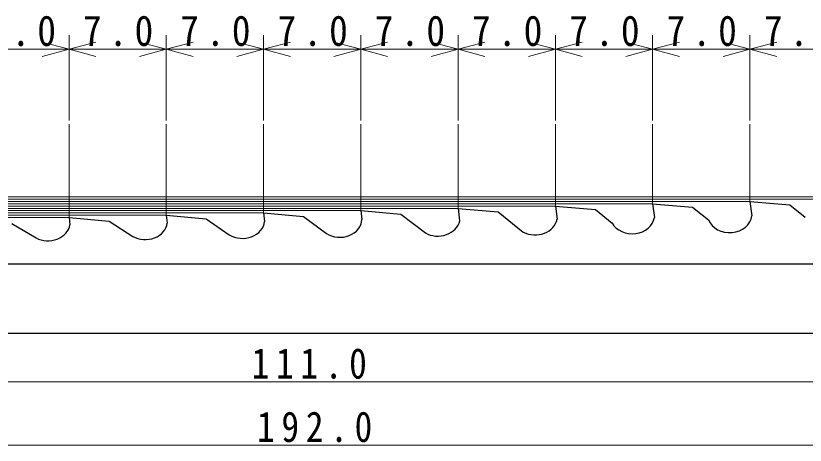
# Model space of a CAD drawing. Units: millimetres on the paper. Extents: x -199 to 190, y -134 to 140.
# Drawn here: x -2 to 54.8, y 76.3 to 107.3 of the extents above; entities that cross this region are included whole.
import ezdxf

# ---------------------------------------------------------------- set-up
doc = ezdxf.new("R2010")
doc.units = ezdxf.units.MM
for name, color, linetype, lineweight in [('0-0_補助線', 4, 'Continuous', 9), ('0-2_外形2', 3, 'Continuous', 25), ('0-A_寸法文字', 3, 'Continuous', 25)]:
    doc.layers.add(name, color=color, linetype=linetype, lineweight=lineweight)
doc.styles.add('ＭＳ ゴシック', font='')
doc.styles.get('ＭＳ ゴシック').set_extended_font_data('MS Gothic')

msp = doc.modelspace()

# ---------------------------------------------------------------- linework, layer by layer
at = {"layer": '0-0_補助線'}
for p, q in [((1.817, 92.733), (1.817, 99.469)), ((8.817, 92.899), (8.817, 99.469)), ((15.817, 93.066), (15.817, 99.469)), ((22.817, 93.233), (22.817, 99.469)), ((29.817, 93.399), (29.817, 99.469)), ((36.817, 93.566), (36.817, 99.469)), ((43.817, 93.733), (43.817, 99.469)), ((50.817, 93.899), (50.817, 99.469)), ((64.817, 94.233), (-83.16, 94.233)), ((57.817, 94.066), (-83.16, 94.066)), ((50.817, 93.899), (-83.16, 93.899)), ((43.817, 93.733), (-83.16, 93.733)), ((36.817, 93.566), (-83.16, 93.566)), ((29.817, 93.399), (-83.16, 93.399)), ((22.817, 93.233), (-83.16, 93.233)), ((15.817, 93.066), (-83.16, 93.066)), ((8.817, 92.899), (-83.16, 92.899)), ((1.817, 92.733), (-83.16, 92.733))]:
    msp.add_line(p, q, dxfattribs=at)
at = {"layer": '0-2_外形2'}
for p, q in [((50.817, 93.899), (53.697, 93.647)), ((50.817, 93.899), (50.948, 92.858)), ((22.817, 93.233), (25.697, 92.98)), ((22.817, 93.233), (22.898, 92.586)), ((29.817, 93.399), (32.697, 93.147)), ((29.817, 93.399), (29.93, 92.499)), ((36.817, 93.566), (39.697, 93.314)), ((36.817, 93.566), (36.937, 92.615)), ((39.697, 93.314), (40.902, 92.342)), ((43.817, 93.733), (46.697, 93.48)), ((43.817, 93.733), (43.943, 92.734)), ((46.697, 93.48), (47.837, 92.56)), ((53.697, 93.647), (54.798, 92.758)), ((1.817, 92.733), (4.697, 92.48)), ((1.817, 92.733), (1.883, 92.206)), ((8.817, 92.899), (11.697, 92.647)), ((8.817, 92.899), (8.889, 92.326)), ((11.697, 92.647), (13.348, 91.494)), ((15.817, 93.066), (18.697, 92.814)), ((15.817, 93.066), (15.894, 92.451)), ((18.697, 92.814), (20.335, 91.586)), ((25.697, 92.98), (27.461, 91.627)), ((32.697, 93.147), (34.511, 91.683)), ((-2.303, 92.314), (-0.551, 91.27)), ((4.697, 92.48), (6.404, 91.378)), ((-76.401, 89.399), (115.599, 89.399)), ((-76.401, 84.399), (115.599, 84.399))]:
    msp.add_line(p, q, dxfattribs=at)
for centre, start_param, end_param in [((35.355, 92.816), 4.156662, 6.131606), ((42.355, 92.899), 3.573151, 6.158791), ((49.355, 92.983), 3.464069, 6.189595), ((0.3, 92.399), 4.151678, 6.137396), ((7.3, 92.483), 4.118035, 6.165272), ((14.3, 92.566), 4.075285, 6.197103), ((21.3, 92.649), 4.064846, 6.235346), ((28.355, 92.733), 4.119692, 6.106989)]:
    msp.add_ellipse(centre, major_axis=(1.6, 0), ratio=0.833333, start_param=start_param, end_param=end_param, dxfattribs=at)
at = {"layer": '0-A_寸法文字', "color": 1, "lineweight": 9}
for p, q in [((1.817, 105.863), (1.817, 99.733)), ((8.817, 105.863), (8.817, 99.733)), ((15.817, 105.863), (15.817, 99.733)), ((22.817, 105.863), (22.817, 99.733)), ((29.817, 105.863), (29.817, 99.733)), ((36.817, 105.863), (36.817, 99.733)), ((43.817, 105.863), (43.817, 99.733)), ((50.817, 105.863), (50.817, 99.733)), ((1.817, 104.863), (-0.115, 105.381)), ((1.817, 104.863), (3.748, 105.381)), ((8.817, 104.863), (6.885, 105.381)), ((8.817, 104.863), (10.748, 105.381)), ((15.817, 104.863), (13.885, 105.381)), ((15.817, 104.863), (17.748, 105.381)), ((22.817, 104.863), (20.885, 105.381)), ((22.817, 104.863), (24.748, 105.381)), ((29.817, 104.863), (27.885, 105.381)), ((29.817, 104.863), (31.748, 105.381)), ((36.817, 104.863), (34.885, 105.381)), ((36.817, 104.863), (38.748, 105.381)), ((43.817, 104.863), (41.885, 105.381)), ((43.817, 104.863), (45.748, 105.381)), ((50.817, 104.863), (48.885, 105.381)), ((50.817, 104.863), (52.748, 105.381)), ((-5.183, 104.863), (1.817, 104.863)), ((1.817, 104.863), (-0.115, 104.346)), ((1.817, 104.863), (8.817, 104.863)), ((1.817, 104.863), (3.748, 104.346)), ((8.817, 104.863), (6.885, 104.346)), ((8.817, 104.863), (15.817, 104.863)), ((8.817, 104.863), (10.748, 104.346)), ((15.817, 104.863), (13.885, 104.346)), ((15.817, 104.863), (22.817, 104.863)), ((15.817, 104.863), (17.748, 104.346)), ((22.817, 104.863), (20.885, 104.346)), ((22.817, 104.863), (29.817, 104.863)), ((22.817, 104.863), (24.748, 104.346)), ((29.817, 104.863), (27.885, 104.346)), ((29.817, 104.863), (36.817, 104.863)), ((29.817, 104.863), (31.748, 104.346)), ((36.817, 104.863), (34.885, 104.346)), ((36.817, 104.863), (43.817, 104.863)), ((36.817, 104.863), (38.748, 104.346)), ((43.817, 104.863), (41.885, 104.346)), ((43.817, 104.863), (50.817, 104.863)), ((43.817, 104.863), (45.748, 104.346)), ((50.817, 104.863), (48.885, 104.346)), ((50.817, 104.863), (57.817, 104.863)), ((50.817, 104.863), (52.748, 104.346)), ((-36.28, 80.899), (74.697, 80.899)), ((-76.401, 76.335), (115.599, 76.335))]:
    msp.add_line(p, q, dxfattribs=at)

# ---------------------------------------------------------------- texts
at = {"layer": '0-A_寸法文字', "color": 1, "char_height": 2.199, "attachment_point": 7, "style": 'ＭＳ ゴシック'}
for s, insert in [('\\T1.38;\\W0.9;7.0', (-4.183, 105.063)), ('\\T1.38;\\W0.9;7.0', (2.817, 105.063)), ('\\T1.38;\\W0.9;7.0', (9.817, 105.063)), ('\\T1.38;\\W0.9;7.0', (16.817, 105.063)), ('\\T1.38;\\W0.9;7.0', (23.817, 105.063)), ('\\T1.38;\\W0.9;7.0', (30.817, 105.063)), ('\\T1.38;\\W0.9;7.0', (37.817, 105.063)), ('\\T1.38;\\W0.9;7.0', (44.817, 105.063)), ('\\T1.38;\\W0.9;7.0', (51.817, 105.063)), ('\\T1.38;\\W0.85;111.0', (14.958, 81.099)), ('\\T1.38;\\W0.85;192.0', (15.349, 76.535))]:
    msp.add_mtext(s, dxfattribs=dict(at, insert=insert))

doc.saveas('drawing.dxf')
